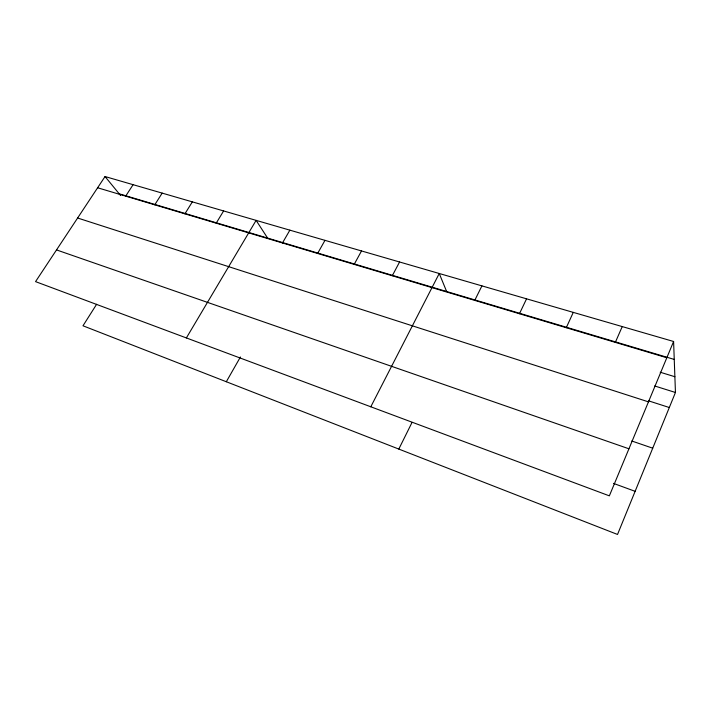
<?xml version="1.0" encoding="UTF-8"?>
<svg xmlns="http://www.w3.org/2000/svg" width="711" height="711" viewBox="0 0 711 711"><rect width="100%" height="100%" fill="white"/><g stroke="black" fill="none" stroke-linecap="round" stroke-linejoin="round"><path stroke-width="1.07" d="M673.593 341.484L609.354 495.851L35.55 281.627L105.041 176.541L673.593 341.484L675.45 392.481L617.53 534.459L82.991 325.789L96.625 304.272M615.326 342.382L622.232 326.589M566.258 327.727L573.27 312.387M519.448 313.747L526.558 298.833M398.809 449.076L412.051 422.396M474.735 300.389L481.925 285.884M370.795 406.79L439.247 273.504L446.632 291.501M392.268 275.761L399.573 261.995M354.167 264.385L361.517 250.947M317.595 253.463L324.98 240.354M226.32 381.736L240.425 356.984M282.463 242.966L289.866 230.168M186.371 337.938L256.111 220.366L267.612 238.087M216.188 223.174L223.618 210.945M184.896 213.833L192.334 201.871M154.74 204.83L162.179 193.116M125.669 196.147L133.099 184.682M119.199 193.801L674.25 359.428M97.62 187.766L666.82 357.757M660.208 372.235L674.881 376.723M654.662 385.966L675.45 392.481M648.485 400.817L669.318 407.519M77.615 218.01L648.468 401.857M631.759 440.989L652.725 448.188M56.516 249.917L628.942 448.792M613.46 483.382L635.127 491.328M105.041 176.541L120.586 195.498"/></g></svg>
